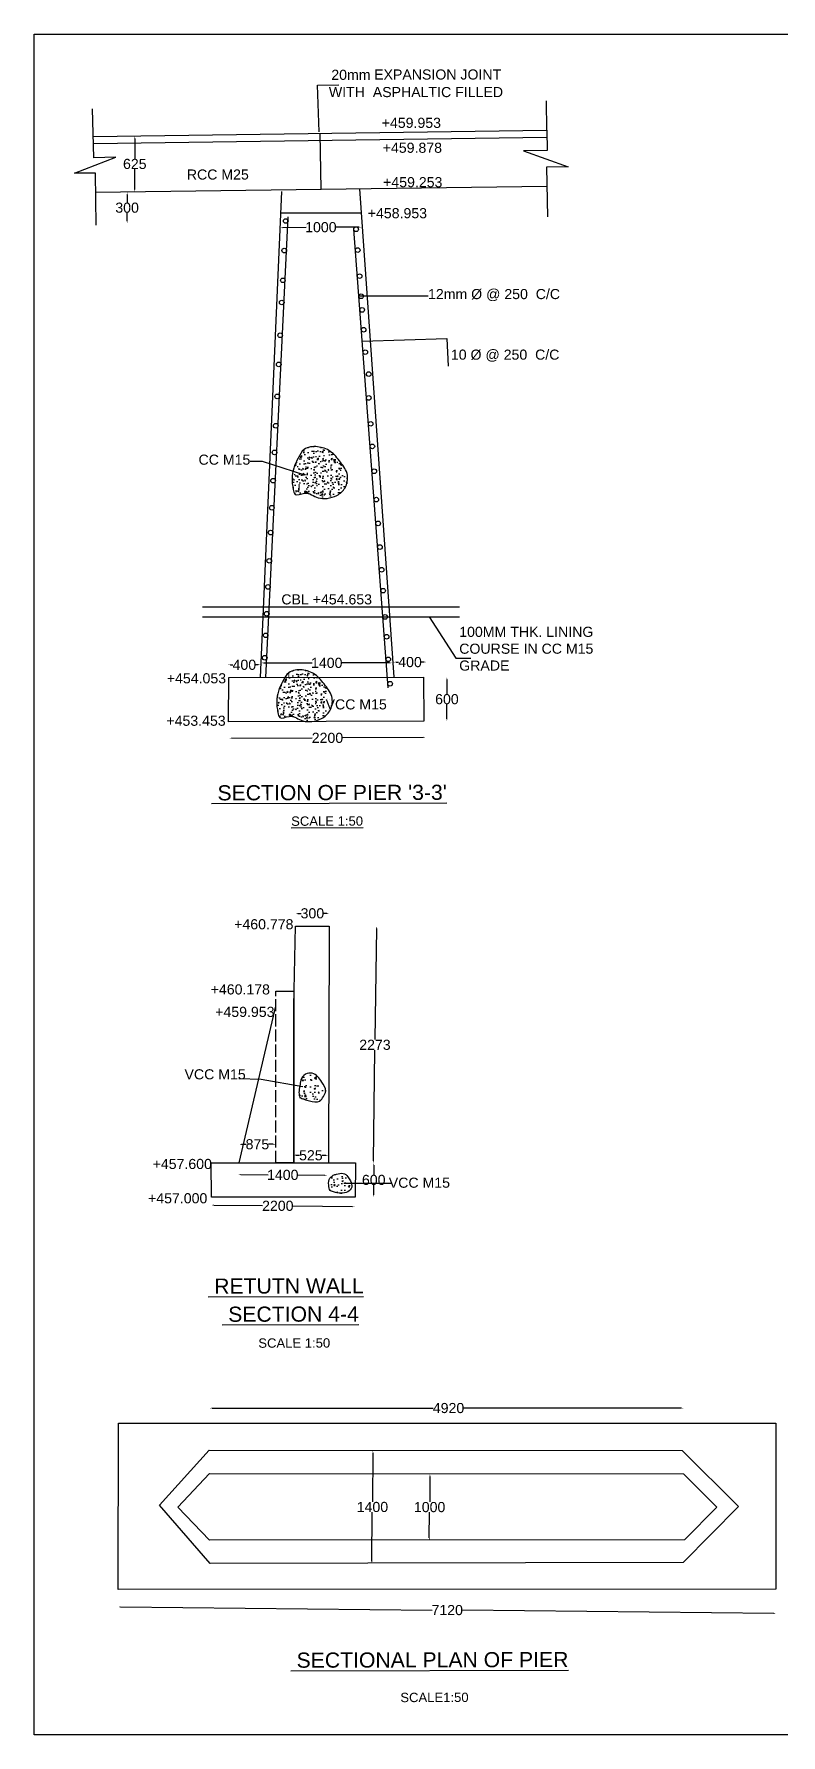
# Model space of a CAD drawing. Header units: inches. Extents: x 297824 to 324792, y -174349 to -157519.
# Drawn here: x 297824 to 305214, y -174349 to -157519 of the extents above; entities that cross this region are included whole.
import ezdxf

# ---------------------------------------------------------------- set-up
doc = ezdxf.new("R2010")
doc.units = ezdxf.units.IN
doc.header["$MEASUREMENT"] = 0
doc.linetypes.add('ACAD_ISO02W100', pattern=[15, 12, -3])
doc.layers.add('DRAWING', color=7, linetype='Continuous')
doc.layers.add('TEXT', color=7, linetype='Continuous')
doc.styles.get("Standard").update_dxf_attribs({"font": 'arial.ttf'})
doc.dimstyles.new('ST100', dxfattribs={"dimtxt": 100, "dimasz": 25, "dimexe": 0, "dimexo": 300, "dimgap": 0.09, "dimtad": 0, "dimtih": 1, "dimtoh": 1, "dimdec": 0, "dimzin": 0, "dimdsep": 46, "dimtxsty": 'Standard', "dimcen": 0, "dimse1": 1, "dimse2": 1, "dimadec": 0, "dimazin": 0, "dimtfac": 1, "dimtdec": 0, "dimtofl": 0, "dimtmove": 0, "dimatfit": 3, "dimfxl": 2000, "dimtolj": 1, "dimtzin": 0, "dimarcsym": 0})
pattern_1 = [(49.271313, (-1737151.7, 940378.86), (144.752693, -14.5214405), [15.154089, -166.694982]), (354.271313, (-1737151.7, 940378.86), (-26.100191, 152.328076), [12.123271, -133.355986]), (99.722713, (-1737139.64, 940377.65), (118.652608, 137.806542), [12.878994, -141.668936]), (45.455513, (-1737151.19, 940419.26), (215.198116, -36.183605), [22.731134, -250.042474]), (95.906913, (-1737133.26, 940416.25), (191.340705, 194.407242), [19.318491, -212.50337]), (350.455513, (-1737151.2, 940419.26), (191.340553, 194.407391), [18.184907, -200.03398]), (20.271313, (-1737131.11, 940408.9), (119.563424, -82.878236), [15.154089, -166.694982]), (325.271313, (-1737131.11, 940408.9), (51.022375, 145.882761), [12.123271, -133.355986]), (70.722713, (-1737121.15, 940402), (170.585847, 63.004391), [12.878994, -141.668936]), (36.771313, (-1737151.703, 940378.857), (3.3121783, 67.2260229), [0, -131.7395498, 0, -135.3765312, 0, -133.8611223]), (6.771313, (-1737151.7, 940378.86), (54.1635946, 79.0102272), [0, -77.1848282, 0, -128.708732, 0, -51.0187674]), (326.771313, (-1737196.76, 940379.43), (107.794557, -5.9286862), [0, -50.513631, 0, -157.602529, 0, -209.1264325]), (316.771313, (-1737216.96, 940379.69), (118.08311, 18.72644), [0, -65.6677204, 0, -104.6642435, 0, -148.5100753])]

# ---------------------------------------------------------------- blocks, each defined once
blk = doc.blocks.new('*D19')
at = {"layer": 'Defpoints', "color": 0, "ltscale": 0.4, "transparency": 16777216}
for p in [(299756, -164501), (301698, -164481), (301698, -164507)]:
    blk.add_point(p, dxfattribs=at)
at = {"layer": 'DRAWING', "color": 0, "lineweight": -2, "ltscale": 0.4, "transparency": 16777216}
for p, q in [((299781, -164486), (300577, -164484)), ((301673, -164481), (300877, -164483))]:
    blk.add_line(p, q, dxfattribs=at)
at = {"layer": 'DRAWING', "color": 0, "ltscale": 0.4, "transparency": 16777216}
for points in [[(299781, -164482), (299781, -164490), (299756, -164486)], [(301673, -164477), (301673, -164485), (301698, -164481)]]:
    blk.add_solid(points, dxfattribs=at)
at = {"layer": 'DRAWING', "color": 0, "ltscale": 0.4, "transparency": 16777216, "insert": (300727, -164484), "char_height": 100, "attachment_point": 5}
blk.add_mtext('\\A1;2200', dxfattribs=at)
blk = doc.blocks.new('*D20')
at = {"layer": 'Defpoints', "color": 0, "ltscale": 0.4, "transparency": 16777216}
for p in [(299742, -163769), (300067, -163760), (300067, -163768)]:
    blk.add_point(p, dxfattribs=at)
at = {"layer": 'DRAWING', "color": 0, "lineweight": -2, "ltscale": 0.4, "transparency": 16777216}
for p, q in [((299767, -163761), (299792, -163761)), ((300042, -163760), (300017, -163760))]:
    blk.add_line(p, q, dxfattribs=at)
at = {"layer": 'DRAWING', "color": 0, "ltscale": 0.4, "transparency": 16777216}
for points in [[(299767, -163757), (299767, -163765), (299742, -163761)], [(300042, -163756), (300042, -163764), (300067, -163760)]]:
    blk.add_solid(points, dxfattribs=at)
at = {"layer": 'DRAWING', "color": 0, "ltscale": 0.4, "transparency": 16777216, "insert": (299905, -163761), "char_height": 100, "attachment_point": 5}
blk.add_mtext('\\A1;400', dxfattribs=at)
blk = doc.blocks.new('*D21')
at = {"layer": 'Defpoints', "color": 0, "ltscale": 0.4, "transparency": 16777216}
for p in [(301381, -163742), (301706, -163733), (301706, -163741)]:
    blk.add_point(p, dxfattribs=at)
at = {"layer": 'DRAWING', "color": 0, "lineweight": -2, "ltscale": 0.4, "transparency": 16777216}
for p, q in [((301406, -163734), (301431, -163734)), ((301681, -163733), (301656, -163733))]:
    blk.add_line(p, q, dxfattribs=at)
at = {"layer": 'DRAWING', "color": 0, "ltscale": 0.4, "transparency": 16777216}
for points in [[(301406, -163730), (301406, -163738), (301381, -163734)], [(301681, -163729), (301681, -163738), (301706, -163733)]]:
    blk.add_solid(points, dxfattribs=at)
at = {"layer": 'DRAWING', "color": 0, "ltscale": 0.4, "transparency": 16777216, "insert": (301544, -163734), "char_height": 100, "attachment_point": 5}
blk.add_mtext('\\A1;400', dxfattribs=at)
blk = doc.blocks.new('*D22')
at = {"layer": 'Defpoints', "color": 0, "ltscale": 0.4, "transparency": 16777216}
for p in [(300260, -159425), (301064, -159423), (301064, -159430)]:
    blk.add_point(p, dxfattribs=at)
at = {"layer": 'DRAWING', "color": 0, "lineweight": -2, "ltscale": 0.4, "transparency": 16777216}
for p, q in [((300285, -159432), (300517, -159431)), ((301039, -159430), (300806, -159431))]:
    blk.add_line(p, q, dxfattribs=at)
at = {"layer": 'DRAWING', "color": 0, "ltscale": 0.4, "transparency": 16777216}
for points in [[(300285, -159428), (300285, -159436), (300260, -159432)], [(301039, -159426), (301039, -159434), (301064, -159430)]]:
    blk.add_solid(points, dxfattribs=at)
at = {"layer": 'DRAWING', "color": 0, "ltscale": 0.4, "transparency": 16777216, "insert": (300662, -159431), "char_height": 100, "attachment_point": 5}
blk.add_mtext('\\A1;1000', dxfattribs=at)
blk = doc.blocks.new('*D37')
at = {"layer": 'Defpoints', "color": 0, "ltscale": 0.4, "transparency": 16777216}
for p in [(301679, -163881), (301909, -163881), (301680, -164320)]:
    blk.add_point(p, dxfattribs=at)
at = {"layer": 'DRAWING', "color": 0, "lineweight": -2, "ltscale": 0.4, "transparency": 16777216}
for p, q in [((301909, -163906), (301909, -164049)), ((301909, -164295), (301909, -164152))]:
    blk.add_line(p, q, dxfattribs=at)
at = {"layer": 'DRAWING', "color": 0, "ltscale": 0.4, "transparency": 16777216}
for points in [[(301905, -163906), (301913, -163906), (301909, -163881)], [(301905, -164295), (301913, -164295), (301909, -164320)]]:
    blk.add_solid(points, dxfattribs=at)
at = {"layer": 'DRAWING', "color": 0, "ltscale": 0.4, "transparency": 16777216, "insert": (301909, -164101), "char_height": 100, "attachment_point": 5}
blk.add_mtext('\\A1;600', dxfattribs=at)
blk = doc.blocks.new('*D38')
at = {"layer": 'Defpoints', "color": 0, "ltscale": 0.4, "transparency": 16777216}
for p in [(300073, -163625), (301367, -163631), (301367, -163742)]:
    blk.add_point(p, dxfattribs=at)
at = {"layer": 'DRAWING', "color": 0, "lineweight": -2, "ltscale": 0.4, "transparency": 16777216}
for p, q in [((300098, -163742), (300576, -163742)), ((301342, -163742), (300865, -163742))]:
    blk.add_line(p, q, dxfattribs=at)
at = {"layer": 'DRAWING', "color": 0, "ltscale": 0.4, "transparency": 16777216}
for points in [[(300098, -163738), (300098, -163746), (300073, -163742)], [(301342, -163738), (301342, -163746), (301367, -163742)]]:
    blk.add_solid(points, dxfattribs=at)
at = {"layer": 'DRAWING', "color": 0, "ltscale": 0.4, "transparency": 16777216, "insert": (300720, -163742), "char_height": 100, "attachment_point": 5}
blk.add_mtext('\\A1;1400', dxfattribs=at)
blk = doc.blocks.new('*D39')
at = {"layer": 'Defpoints', "color": 0, "ltscale": 0.4, "transparency": 16777216}
for p in [(298766, -159084), (298745, -159392), (298753, -159392)]:
    blk.add_point(p, dxfattribs=at)
at = {"layer": 'DRAWING', "color": 0, "lineweight": -2, "ltscale": 0.4, "transparency": 16777216}
for p, q in [((298745, -159109), (298745, -159187)), ((298745, -159367), (298745, -159289))]:
    blk.add_line(p, q, dxfattribs=at)
at = {"layer": 'DRAWING', "color": 0, "ltscale": 0.4, "transparency": 16777216}
for points in [[(298741, -159109), (298750, -159109), (298745, -159084)], [(298741, -159367), (298750, -159367), (298745, -159392)]]:
    blk.add_solid(points, dxfattribs=at)
at = {"layer": 'DRAWING', "color": 0, "ltscale": 0.4, "transparency": 16777216, "insert": (298745, -159238), "char_height": 100, "attachment_point": 5}
blk.add_mtext('\\A1;300', dxfattribs=at)
blk = doc.blocks.new('*D40')
at = {"layer": 'Defpoints', "color": 0, "ltscale": 0.4, "transparency": 16777216}
for p in [(298735, -158528), (298821, -158528), (298742, -159083)]:
    blk.add_point(p, dxfattribs=at)
at = {"layer": 'DRAWING', "color": 0, "lineweight": -2, "ltscale": 0.4, "transparency": 16777216}
for p, q in [((298821, -158553), (298821, -158754)), ((298821, -159058), (298821, -158857))]:
    blk.add_line(p, q, dxfattribs=at)
at = {"layer": 'DRAWING', "color": 0, "ltscale": 0.4, "transparency": 16777216}
for points in [[(298817, -158553), (298825, -158553), (298821, -158528)], [(298817, -159058), (298825, -159058), (298821, -159083)]]:
    blk.add_solid(points, dxfattribs=at)
at = {"layer": 'DRAWING', "color": 0, "ltscale": 0.4, "transparency": 16777216, "insert": (298821, -158805), "char_height": 100, "attachment_point": 5}
blk.add_mtext('\\A1;625', dxfattribs=at)
blk = doc.blocks.new('*D72')
at = {"layer": 'Defpoints', "color": 0, "ltscale": 0.4, "transparency": 16777216}
for p in [(301177, -171535), (301258, -171536), (301242, -172654)]:
    blk.add_point(p, dxfattribs=at)
at = {"layer": 'DRAWING', "color": 0, "lineweight": -2, "ltscale": 0.4, "transparency": 16777216}
for p, q in [((301177, -171560), (301172, -172043)), ((301166, -172628), (301171, -172146))]:
    blk.add_line(p, q, dxfattribs=at)
at = {"layer": 'DRAWING', "color": 0, "ltscale": 0.4, "transparency": 16777216}
for points in [[(301173, -171560), (301181, -171560), (301177, -171535)], [(301162, -172628), (301171, -172629), (301166, -172653)]]:
    blk.add_solid(points, dxfattribs=at)
at = {"layer": 'DRAWING', "color": 0, "ltscale": 0.4, "transparency": 16777216, "insert": (301172, -172094), "char_height": 100, "attachment_point": 5}
blk.add_mtext('\\A1;1400', dxfattribs=at)
blk = doc.blocks.new('*D73')
at = {"layer": 'Defpoints', "color": 0, "ltscale": 0.4, "transparency": 16777216}
for p in [(301724, -171767), (301741, -171767), (301729, -172422)]:
    blk.add_point(p, dxfattribs=at)
at = {"layer": 'DRAWING', "color": 0, "lineweight": -2, "ltscale": 0.4, "transparency": 16777216}
for p, q in [((301741, -171792), (301739, -172044)), ((301735, -172398), (301738, -172146))]:
    blk.add_line(p, q, dxfattribs=at)
at = {"layer": 'DRAWING', "color": 0, "ltscale": 0.4, "transparency": 16777216}
for points in [[(301737, -171792), (301745, -171792), (301741, -171767)], [(301731, -172398), (301739, -172398), (301735, -172423)]]:
    blk.add_solid(points, dxfattribs=at)
at = {"layer": 'DRAWING', "color": 0, "ltscale": 0.4, "transparency": 16777216, "insert": (301738, -172095), "char_height": 100, "attachment_point": 5}
blk.add_mtext('\\A1;1000', dxfattribs=at)
blk = doc.blocks.new('*D75')
at = {"layer": 'Defpoints', "color": 0, "ltscale": 0.4, "transparency": 16777216}
for p in [(298656, -173098), (305168, -173146), (305169, -173097)]:
    blk.add_point(p, dxfattribs=at)
at = {"layer": 'DRAWING', "color": 0, "lineweight": -2, "ltscale": 0.4, "transparency": 16777216}
for p, q in [((298681, -173083), (301763, -173113)), ((305143, -173146), (302061, -173116))]:
    blk.add_line(p, q, dxfattribs=at)
at = {"layer": 'DRAWING', "color": 0, "ltscale": 0.4, "transparency": 16777216}
for points in [[(298681, -173079), (298681, -173087), (298656, -173083)], [(305143, -173142), (305143, -173150), (305168, -173146)]]:
    blk.add_solid(points, dxfattribs=at)
at = {"layer": 'DRAWING', "color": 0, "ltscale": 0.4, "transparency": 16777216, "insert": (301912, -173114), "char_height": 100, "attachment_point": 5}
blk.add_mtext('\\A1;7120', dxfattribs=at)
blk = doc.blocks.new('*D76')
at = {"layer": 'Defpoints', "color": 0, "ltscale": 0.4, "transparency": 16777216}
for p in [(304251, -171115), (299561, -171762), (304251, -171767)]:
    blk.add_point(p, dxfattribs=at)
at = {"layer": 'DRAWING', "color": 0, "lineweight": -2, "ltscale": 0.4, "transparency": 16777216}
for p, q in [((299586, -171115), (301774, -171115)), ((304226, -171115), (302077, -171115))]:
    blk.add_line(p, q, dxfattribs=at)
at = {"layer": 'DRAWING', "color": 0, "ltscale": 0.4, "transparency": 16777216}
for points in [[(299586, -171111), (299586, -171119), (299561, -171115)], [(304226, -171111), (304226, -171119), (304251, -171115)]]:
    blk.add_solid(points, dxfattribs=at)
at = {"layer": 'DRAWING', "color": 0, "ltscale": 0.4, "transparency": 16777216, "insert": (301925, -171115), "char_height": 100, "attachment_point": 5}
blk.add_mtext('\\A1;4920', dxfattribs=at)
blk = doc.blocks.new('*D77')
at = {"layer": 'Defpoints', "color": 0, "ltscale": 0.4, "transparency": 16777216}
for p in [(299577, -169108), (300998, -169124), (300998, -169124)]:
    blk.add_point(p, dxfattribs=at)
at = {"layer": 'DRAWING', "color": 0, "lineweight": -2, "ltscale": 0.4, "transparency": 16777216}
for p, q in [((299602, -169106), (300086, -169112)), ((300973, -169123), (300386, -169116))]:
    blk.add_line(p, q, dxfattribs=at)
at = {"layer": 'DRAWING', "color": 0, "ltscale": 0.4, "transparency": 16777216}
for points in [[(299602, -169102), (299602, -169110), (299577, -169106)], [(300973, -169119), (300973, -169127), (300998, -169124)]]:
    blk.add_solid(points, dxfattribs=at)
at = {"layer": 'DRAWING', "color": 0, "ltscale": 0.4, "transparency": 16777216, "insert": (300236, -169114), "char_height": 100, "attachment_point": 5}
blk.add_mtext('\\A1;2200', dxfattribs=at)
blk = doc.blocks.new('*D78')
at = {"layer": 'Defpoints', "color": 0, "ltscale": 0.4, "transparency": 16777216}
for p in [(301158, -166345), (301121, -168694), (301182, -168695)]:
    blk.add_point(p, dxfattribs=at)
at = {"layer": 'DRAWING', "color": 0, "lineweight": -2, "ltscale": 0.4, "transparency": 16777216}
for p, q in [((301211, -166371), (301197, -167469)), ((301182, -168670), (301196, -167572))]:
    blk.add_line(p, q, dxfattribs=at)
at = {"layer": 'DRAWING', "color": 0, "ltscale": 0.4, "transparency": 16777216}
for points in [[(301207, -166371), (301215, -166371), (301211, -166346)], [(301178, -168670), (301186, -168670), (301182, -168695)]]:
    blk.add_solid(points, dxfattribs=at)
at = {"layer": 'DRAWING', "color": 0, "ltscale": 0.4, "transparency": 16777216, "insert": (301197, -167521), "char_height": 100, "attachment_point": 5}
blk.add_mtext('\\A1;2273', dxfattribs=at)
blk = doc.blocks.new('*D79')
at = {"layer": 'Defpoints', "color": 0, "ltscale": 0.4, "transparency": 16777216}
for p in [(299844, -168803), (300725, -168806), (300725, -168814)]:
    blk.add_point(p, dxfattribs=at)
at = {"layer": 'DRAWING', "color": 0, "lineweight": -2, "ltscale": 0.4, "transparency": 16777216}
for p, q in [((299869, -168803), (300140, -168807)), ((300700, -168814), (300429, -168810))]:
    blk.add_line(p, q, dxfattribs=at)
at = {"layer": 'DRAWING', "color": 0, "ltscale": 0.4, "transparency": 16777216}
for points in [[(299869, -168799), (299869, -168807), (299844, -168803)], [(300700, -168809), (300700, -168818), (300725, -168814)]]:
    blk.add_solid(points, dxfattribs=at)
at = {"layer": 'DRAWING', "color": 0, "ltscale": 0.4, "transparency": 16777216, "insert": (300285, -168808), "char_height": 100, "attachment_point": 5}
blk.add_mtext('\\A1;1400', dxfattribs=at)
blk = doc.blocks.new('*D80')
at = {"layer": 'Defpoints', "color": 0, "ltscale": 0.4, "transparency": 16777216}
for p in [(300389, -168607), (300737, -168615), (300737, -168616)]:
    blk.add_point(p, dxfattribs=at)
at = {"layer": 'DRAWING', "color": 0, "lineweight": -2, "ltscale": 0.4, "transparency": 16777216}
for p, q in [((300414, -168612), (300452, -168613)), ((300712, -168616), (300674, -168615))]:
    blk.add_line(p, q, dxfattribs=at)
at = {"layer": 'DRAWING', "color": 0, "ltscale": 0.4, "transparency": 16777216}
for points in [[(300414, -168608), (300414, -168616), (300389, -168612)], [(300712, -168612), (300712, -168620), (300737, -168616)]]:
    blk.add_solid(points, dxfattribs=at)
at = {"layer": 'DRAWING', "color": 0, "ltscale": 0.4, "transparency": 16777216, "insert": (300563, -168614), "char_height": 100, "attachment_point": 5}
blk.add_mtext('\\A1;525', dxfattribs=at)
blk = doc.blocks.new('*D81')
at = {"layer": 'Defpoints', "color": 0, "ltscale": 0.4, "transparency": 16777216}
for p in [(300746, -166220), (300410, -166346), (300746, -166348)]:
    blk.add_point(p, dxfattribs=at)
at = {"layer": 'DRAWING', "color": 0, "lineweight": -2, "ltscale": 0.4, "transparency": 16777216}
for p, q in [((300435, -166220), (300467, -166220)), ((300721, -166220), (300688, -166220))]:
    blk.add_line(p, q, dxfattribs=at)
at = {"layer": 'DRAWING', "color": 0, "ltscale": 0.4, "transparency": 16777216}
for points in [[(300435, -166216), (300435, -166224), (300410, -166220)], [(300721, -166216), (300721, -166224), (300746, -166220)]]:
    blk.add_solid(points, dxfattribs=at)
at = {"layer": 'DRAWING', "color": 0, "ltscale": 0.4, "transparency": 16777216, "insert": (300578, -166220), "char_height": 100, "attachment_point": 5}
blk.add_mtext('\\A1;300', dxfattribs=at)
blk = doc.blocks.new('*D82')
at = {"layer": 'Defpoints', "color": 0, "ltscale": 0.4, "transparency": 16777216}
for p in [(301004, -168687), (301003, -169029), (301185, -169029)]:
    blk.add_point(p, dxfattribs=at)
at = {"layer": 'DRAWING', "color": 0, "lineweight": -2, "ltscale": 0.4, "transparency": 16777216}
for p, q in [((301185, -168712), (301185, -168806)), ((301185, -169004), (301185, -168909))]:
    blk.add_line(p, q, dxfattribs=at)
at = {"layer": 'DRAWING', "color": 0, "ltscale": 0.4, "transparency": 16777216}
for points in [[(301181, -168712), (301189, -168712), (301185, -168687)], [(301181, -169004), (301189, -169004), (301185, -169029)]]:
    blk.add_solid(points, dxfattribs=at)
at = {"layer": 'DRAWING', "color": 0, "ltscale": 0.4, "transparency": 16777216, "insert": (301185, -168858), "char_height": 100, "attachment_point": 5}
blk.add_mtext('\\A1;600', dxfattribs=at)
blk = doc.blocks.new('*D83')
at = {"layer": 'Defpoints', "color": 0, "ltscale": 0.4, "transparency": 16777216}
for p in [(300216, -168505), (299853, -168689), (300216, -168688)]:
    blk.add_point(p, dxfattribs=at)
at = {"layer": 'DRAWING', "color": 0, "lineweight": -2, "ltscale": 0.4, "transparency": 16777216}
for p, q in [((299878, -168505), (299923, -168505)), ((300191, -168505), (300145, -168505))]:
    blk.add_line(p, q, dxfattribs=at)
at = {"layer": 'DRAWING', "color": 0, "ltscale": 0.4, "transparency": 16777216}
for points in [[(299878, -168501), (299878, -168509), (299853, -168505)], [(300191, -168501), (300191, -168509), (300216, -168505)]]:
    blk.add_solid(points, dxfattribs=at)
at = {"layer": 'DRAWING', "color": 0, "ltscale": 0.4, "transparency": 16777216, "insert": (300034, -168505), "char_height": 100, "attachment_point": 5}
blk.add_mtext('\\A1;875', dxfattribs=at)

msp = doc.modelspace()

# ---------------------------------------------------------------- hatches: boundary and pattern name
at = {"layer": 'DRAWING', "ltscale": 0.4}
h = msp.add_hatch(dxfattribs=at)
h.set_pattern_fill('AR-CONC', color=256, scale=15.420849, angle=0.1412, style=0)
h.set_pattern_definition([(50.141203, (-2041142.52, 1060118.98), (110.631124, -9.404295), [11.565637, -127.2220063]), (355.141203, (-2041142.52, 1060118.98), (-21.682432, 115.9413316), [9.2525095, -101.777605]), (100.592603, (-2041133.3, 1060118.2), (88.948774, 106.5369663), [9.8292786, -108.122068]), (46.325403, (-2041142.6, 1060149.82), (164.640037, -25.118766), [17.348455, -190.833009]), (96.776803, (-2041128.87, 1060147.73), (143.762285, 150.572001), [14.743918, -162.183076]), (351.325403, (-2041142.6, 1060149.82), (143.762168, 150.572114), [13.878764, -152.666408]), (21.141203, (-2041127.155, 1060142.15), (92.2008684, -61.860215), [11.565637, -127.2220063]), (326.141203, (-2041127.16, 1060142.15), (37.2455905, 111.916425), [9.2525095, -101.777605]), (71.592603, (-2041119.47, 1060136.99), (129.446497, 50.056109), [9.8292786, -108.122068]), (37.641203, (-2041142.52, 1060118.98), (1.74863426, 51.3395247), [0, -100.543937, 0, -103.31969, 0, -102.1631262]), (7.641203, (-2041142.52, 1060118.98), (40.4175413, 60.9214278), [0, -58.9076441, 0, -98.2308097, 0, -38.9376443]), (327.641203, (-2041176.907, 1060118.895), (82.3282749, -3.2752683), [0, -38.5521231, 0, -120.2826241, 0, -159.6057897]), (317.641203, (-2041192.33, 1060118.86), (89.893943, 15.6586256), [0, -50.11776, 0, -79.879999, 0, -113.343242])])
edge = h.paths.add_edge_path()
edge.add_spline(control_points=[(300723.4, -162114.5), (300693.5, -162115.1), (300614.8, -162117), (300526.7, -162031.5), (300403.3, -162103), (300382.9, -162000.1), (300371.2, -161919.8), (300388.5, -161809.4), (300435.8, -161718.1), (300491.7, -161607.9), (300631.8, -161592.8), (300766.2, -161640.8), (300855.7, -161753.7), (300942.6, -161872.4), (300914.5, -162010.4), (300826.8, -162092.2), (300756.4, -162107.3), (300722.6, -162114.5)], knot_values=[0, 0, 0, 0, 11.346759, 29.9353967, 42.1491997, 49.0017162, 63.2652715, 76.6606591, 90.5446923, 103.9898044, 121.6075457, 138.8080048, 158.082761, 176.8054394, 193.253562, 207.6708332, 220.9200686, 220.9200686, 220.9200686, 220.9200686], degree=3, periodic=0)
h = msp.add_hatch(dxfattribs=at)
h.set_pattern_fill('AR-CONC', color=256, scale=15.420849, angle=0.1412, style=0)
h.set_pattern_definition([(50.141203, (-2041293.9, 1057910.92), (110.631124, -9.404295), [11.565637, -127.2220063]), (355.141203, (-2041293.9, 1057910.92), (-21.682432, 115.9413316), [9.2525095, -101.777605]), (100.592603, (-2041284.68, 1057910.13), (88.948774, 106.5369663), [9.8292786, -108.122068]), (46.325403, (-2041293.98, 1057941.76), (164.640037, -25.118766), [17.348455, -190.833009]), (96.776803, (-2041280.26, 1057939.67), (143.762285, 150.572001), [14.743918, -162.183076]), (351.325403, (-2041293.98, 1057941.76), (143.762168, 150.572114), [13.878764, -152.666408]), (21.141203, (-2041278.54, 1057934.09), (92.2008684, -61.860215), [11.565637, -127.2220063]), (326.141203, (-2041278.54, 1057934.09), (37.2455905, 111.916425), [9.2525095, -101.777605]), (71.592603, (-2041270.85, 1057928.93), (129.446497, 50.056109), [9.8292786, -108.122068]), (37.641203, (-2041293.9, 1057910.917), (1.74863426, 51.3395247), [0, -100.543937, 0, -103.31969, 0, -102.1631262]), (7.641203, (-2041293.9, 1057910.92), (40.4175413, 60.9214278), [0, -58.9076441, 0, -98.2308097, 0, -38.9376443]), (327.641203, (-2041328.29, 1057910.833), (82.3282749, -3.2752683), [0, -38.5521231, 0, -120.2826241, 0, -159.6057897]), (317.641203, (-2041343.71, 1057910.795), (89.893943, 15.6586256), [0, -50.11776, 0, -79.879999, 0, -113.343242])])
edge = h.paths.add_edge_path()
edge.add_spline(control_points=[(300572, -164322.5), (300542.2, -164323.2), (300463.4, -164325), (300375.3, -164239.5), (300251.9, -164311), (300231.6, -164208.2), (300219.8, -164127.8), (300237.1, -164017.4), (300284.4, -163926.2), (300340.3, -163816), (300480.4, -163800.9), (300614.8, -163848.9), (300704.3, -163961.8), (300791.2, -164080.4), (300763.1, -164218.5), (300675.5, -164300.3), (300605, -164315.3), (300571.3, -164322.5)], knot_values=[0, 0, 0, 0, 11.346759, 29.9353967, 42.1491997, 49.0017162, 63.2652715, 76.6606591, 90.5446923, 103.9898044, 121.6075457, 138.8080048, 158.082761, 176.8054394, 193.253562, 207.6708332, 220.9200686, 220.9200686, 220.9200686, 220.9200686], degree=3, periodic=0)
h = msp.add_hatch(dxfattribs=at)
h.set_pattern_fill('AR-CONC', color=256, scale=20.205452, angle=-0.72869, style=0)
h.set_pattern_definition(pattern_1)
edge = h.paths.add_edge_path()
edge.add_spline(control_points=[(300453.7, -168043), (300449.6, -168025.9), (300440.2, -167987.3), (300455.2, -167929.7), (300459.2, -167864.1), (300502, -167805.2), (300577.1, -167794.1), (300636.3, -167833.2), (300675.5, -167896.1), (300725, -167966.5), (300687.5, -168031.8), (300646.7, -168098.4), (300561.5, -168080.2), (300498.8, -168060.5), (300467.2, -168047.6), (300452.2, -168041.5)], knot_values=[0, 0, 0, 0, 7.7313437, 17.4806898, 25.8932541, 36.9158962, 46.7409755, 56.5555233, 66.4252733, 80.7742798, 89.4644352, 97.9996004, 113.2293694, 121.1854654, 128.3415785, 128.3415785, 128.3415785, 128.3415785], degree=3, periodic=0)
h = msp.add_hatch(dxfattribs=at)
h.set_pattern_fill('AR-CONC', color=256, scale=20.205452, angle=-0.72869, style=0)
h.set_pattern_definition(pattern_1)
edge = h.paths.add_edge_path()
edge.add_spline(control_points=[(300741.6, -168928), (300738.8, -168902.2), (300733.6, -168856.5), (300776.3, -168810.1), (300827.5, -168798.8), (300881.9, -168782.1), (300931.5, -168821.8), (300956.5, -168870.3), (300979.6, -168930.2), (300928.1, -168984.2), (300857.6, -168993), (300799.1, -168979.4), (300742.9, -168962), (300742, -168934.5), (300741.7, -168923.9)], knot_values=[0, 0, 0, 0, 11.0785091, 19.6470182, 24.8388198, 34.5635172, 42.9856664, 50.1604562, 59.6117487, 68.3571864, 78.8643714, 89.6955179, 96.6721812, 101.0551126, 101.0551126, 101.0551126, 101.0551126], degree=3, periodic=0)

# ---------------------------------------------------------------- linework, layer by layer
at = {"layer": 'DRAWING'}
for p, q in [((300395.5, -167136.9), (300409.8, -166345.9)), ((300409.8, -166345.9), (300745.5, -166347.8)), ((300745.5, -166347.8), (300738.5, -168687.2)), ((300745.5, -166347.8), (300745.5, -166347.8)), ((299852.6, -168689), (300215.8, -167136.9))]:
    msp.add_line(p, q, dxfattribs=at)
at = {"layer": 'DRAWING', "linetype": 'ACAD_ISO02W100', "ltscale": 10}
msp.add_line((300215.8, -168687.9), (300215.8, -166990.1), dxfattribs=at)
at = {"layer": 'DRAWING', "ltscale": 0.4}
for p, q in [((300215.8, -166990.1), (300394.1, -166990.1)), ((300394.1, -166990.1), (300394.1, -168687.9)), ((300394.1, -168687.9), (300215.8, -168687.9))]:
    msp.add_line(p, q, dxfattribs=at)
msp.add_lwpolyline([(297824.2, -157519.2), (324223.9, -157519.2), (324223.9, -174349.4), (297824.2, -174349.4)], close=True, dxfattribs=at)
at = {"layer": 'DRAWING', "color": 7}
for points in [[(298410.3, -158532.6), (302897.6, -158469.5), (302893.6, -158180.5)], [(298412.2, -158602.3), (302898.6, -158539.3)], [(302897.3, -159028.4), (298433.7, -159087)]]:
    msp.add_lwpolyline(points, dxfattribs=at)
at = {"layer": 'DRAWING'}
for points in [[(298437.9, -159410.9), (298431.1, -158894.8), (298223.7, -158897.5), (298632.5, -158738.2), (298416.1, -158744), (298402.9, -158260.5)], [(300665.5, -159057.7), (300654, -158501)], [(302897.6, -158469.5), (302900.5, -158670.2), (302666.5, -158673.5), (303109, -158831.8), (302894, -158835.6), (302902.6, -159329.7)], [(300272.2, -159076.5), (300062.1, -163885.4)], [(301045.2, -159052.5), (301385, -163882.2)], [(300118.5, -163885.3), (300338.8, -159328.6)], [(300263, -159287), (301061.7, -159287.3)], [(301327, -163987), (300987.9, -159450.5)], [(299752.6, -163886.2), (301678.9, -163881.5), (301680, -164319.8), (299748.1, -164324.6), (299752.6, -163886.2)], [(299578, -168689.5), (301004, -168686.7), (301002.6, -169028.6), (299578.9, -169026.4), (299578, -168689.5)], [(298660.8, -171264.7), (305163.2, -171265.6), (305164.6, -172907.3), (298655.7, -172910.5), (298660.8, -171264.7)], [(299064.2, -172074.9), (299556.5, -171530.3), (304237.8, -171535.1), (304792.3, -172090.2), (304246.4, -172643.9), (299566.1, -172652.2), (299064.2, -172074.9)], [(299245.7, -172094.2), (299560.8, -171762), (304250.6, -171766.5), (304578, -172094.3), (304258.8, -172417.3), (299558.6, -172422.4), (299245.7, -172094.2)]]:
    msp.add_lwpolyline(points, dxfattribs=at)
at = {"layer": 'DRAWING', "ltscale": 0.4}
for points in [[(299492.4, -163186.2), (302033.7, -163186.2)], [(299492.4, -163286), (302033.7, -163286)], [(300394.1, -168687.9), (300395.5, -167136.9)]]:
    msp.add_lwpolyline(points, dxfattribs=at)
for centre in [(300314, -159369.1), (301010.8, -159451.3), (300299.8, -159661.7), (301026.2, -159657.3), (300285.6, -159956.2), (301045.5, -159915.2), (300275, -160176), (301060.4, -160114.2), (301070.4, -160248.6), (300259.3, -160499.7), (301085.1, -160445.1), (301101.7, -160667.1), (300245.3, -160788.7), (301135.3, -160883.9), (300230, -161105.2), (301135.5, -161120.2), (300216, -161395.3), (301154.7, -161376.4), (300203.2, -161659.4), (301171.3, -161599.1), (301189.7, -161845.3), (300189.7, -161938.6), (300176.8, -162206.9), (301210.7, -162126.3), (301228.3, -162361.5), (300164.9, -162452.7), (301245.8, -162595.6), (300151.4, -162731.5), (301262.6, -162820.4), (300138.9, -162989.5), (301278, -163026.8), (300126, -163255.7), (301297.5, -163286.8), (300115.7, -163468.9), (301312.1, -163482.9), (300106.7, -163690.8), (301328.8, -163706.4), (301346.9, -163947.8)]:
    msp.add_circle(centre, 22.9, dxfattribs=at)
for points in [[(300722.6, -162114.5), (300820.3, -162084.5), (300900.9, -162007.9), (300924.6, -161883.3), (300856.3, -161756.2), (300754, -161648.4), (300629.3, -161603.4), (300496.2, -161630.6), (300436.9, -161715.7), (300393.2, -161813.4), (300376.5, -161915.3), (300388.1, -162024.7), (300406.6, -162074.2), (300500.1, -162062.6), (300636.2, -162107.5), (300723.4, -162114.5)], [(300571.3, -164322.5), (300668.9, -164292.6), (300749.5, -164216), (300773.3, -164091.4), (300704.9, -163964.2), (300602.6, -163856.4), (300477.9, -163811.5), (300344.8, -163838.7), (300285.5, -163923.7), (300241.8, -164021.5), (300225.1, -164123.4), (300236.7, -164232.7), (300255.2, -164282.2), (300348.7, -164270.7), (300484.8, -164315.6), (300572, -164322.5)], [(300452.2, -168041.5), (300497.1, -168059.1), (300548.1, -168075.3), (300650.7, -168076.6), (300687, -168032), (300709.5, -167978), (300671.8, -167889), (300632, -167835.7), (300574.9, -167802.4), (300509.5, -167812.4), (300463.7, -167870.8), (300453.7, -167926.6), (300445.1, -167991.7), (300453.7, -168043)], [(300741.6, -168928), (300745.4, -168853.5), (300784.6, -168811.2), (300817.9, -168800.6), (300883, -168793.1), (300929.6, -168825.5), (300953.9, -168867.2), (300967, -168929.5), (300929.1, -168974.6), (300859.8, -168988.9), (300788, -168975.6), (300746.9, -168952.9), (300741.7, -168923.9)]]:
    msp.add_spline(points, degree=3, dxfattribs=at)

# ---------------------------------------------------------------- texts
at = {"layer": 'DRAWING', "color": 7}
for s, p in [('  20mm  ', (300687.7, -157972.9)), (' EXPANSION JOINT', (301150.2, -157969.9)), ('   WITH  ASPHALTIC FILLED', (300624.8, -158143.8)), (' +459.953', (301225.2, -158448)), (' +459.878', (301235.3, -158694.7)), ('RCC M25', (299336, -158959.5)), (' +459.253', (301239.1, -159035.2)), (' +458.953', (301087.1, -159341.9)), (' CC M15', (299413, -161780.9)), (' +454.053', (299099.1, -163944.2)), ('+453.453', (299133.7, -164364.1)), (' VCC M15', (300670, -164202.2)), (' +460.778', (299765.7, -166377.7)), (' +460.178', (299532.9, -167022.4)), (' +459.953', (299577.8, -167244.6)), (' VCC M15', (299274.4, -167862.5)), (' +457.600', (298958.7, -168749.6)), (' VCC M15', (301295.2, -168934.9)), (' +457.000', (298913.4, -169088.7))]:
    msp.add_text(s, height=100, rotation=0.01749, dxfattribs=at).set_placement(p)
at = {"layer": 'DRAWING', "color": 7, "char_height": 100, "attachment_point": 1, "rotation": 0.01749}
for s, insert, width in [('12mm Ø @ 250  C/C', (301722.1, -160042.5), 1418.862), ('10 Ø @ 250  C/C', (301948.5, -160641.7), 1061.846), ('CBL +454.653', (300270.9, -163063.2), 1061.846), ('100MM THK. LINING COURSE IN CC M15 GRADE', (302030.7, -163384.6), 1820.458)]:
    msp.add_mtext(s, dxfattribs=dict(at, insert=insert, width=width))
at = {"layer": 'TEXT'}
for s, height, p in [("%%U SECTION OF PIER '3-3'", 150, (299581, -165102.4)), ('%%USCALE 1:50', 92.525, (300368, -165353.9)), ('%%U RETUTN WALL', 150, (299548.3, -169983.2)), ('%%U SECTION 4-4', 150, (299686.9, -170261.6)), (' SCALE 1:50', 92.525, (300007.2, -170518.2)), ('%%U SECTIONAL PLAN OF PIER', 150, (300363.5, -173684.3)), (' SCALE1:50', 92.53, (301412.3, -174024.7))]:
    msp.add_text(s, height=height, rotation=0.1412, dxfattribs=at).set_placement(p)

# ---------------------------------------------------------------- dimensions: what is measured, and where the dimension line sits
at = {"layer": 'DRAWING', "ltscale": 0.4}
for base, p1, p2, angle, text, picture, middle in [((298821.3, -158528), (298742.3, -159083), (298734.5, -158528), 90, '625', '*D40', (298821.3, -158805.5)), ((298745.4, -159392.4), (298765.6, -159083.7), (298753, -159392.4), 90, '300', '*D39', (298745.4, -159238)), ((301909.2, -163881.5), (301680, -164319.8), (301678.9, -163881.5), 90, '600', '*D37', (301909.2, -164100.6)), ((301181.6, -168695.2), (301158.2, -166345.2), (301120.9, -168694.4), 89.27131, '2273', '*D78', (301196.5, -167520.5)), ((300737.2, -168616.2), (300389.2, -168607.1), (300737.2, -168614.6), 359.27131, '525', '*D80', (300563.2, -168614)), ((300725.1, -168814), (299844, -168802.8), (300725.2, -168806.1), 359.27131, '1400', '*D79', (300284.5, -168808.4)), ((301185, -169028.6), (301004, -168686.7), (301003.5, -169028.6), 90, '600', '*D82', (301185, -168857.6)), ((301177.1, -171535.4), (301241.8, -172654.2), (301257.5, -171536.2), 89.44194, '1400', '*D72', (301171.6, -172094.5)), ((301741.2, -171767), (301728.6, -172422.5), (301724, -171766.9), 89.44194, '1000', '*D73', (301738, -172094.8)), ((305168.1, -173146.2), (298656.3, -173097.7), (305168.6, -173096.5), 359.44194, '7120', '*D75', (301912.3, -173114.5))]:
    dim = msp.add_linear_dim(base=base, p1=p1, p2=p2, angle=angle, text=text, dimstyle='ST100', dxfattribs=at)
    dim.commit()
    dim.dimension.update_dxf_attribs({"geometry": picture, "text_midpoint": middle})
for base, p1, p2, text, picture, middle in [((301063.7, -159430.1), (300260.2, -159424.9), (301063.7, -159422.9), '1000', '*D22', (300661.9, -159431.1)), ((300067.4, -163760.2), (299742.2, -163768.6), (300067.4, -163767.8), '400', '*D20', (299904.8, -163760.6)), ((301706.5, -163733.3), (301381.2, -163741.6), (301706.5, -163740.8), '400', '*D21', (301543.8, -163733.7)), ((301697.8, -164481.1), (299756.4, -164501.2), (301697.9, -164506.6), '2200', '*D19', (300727.1, -164483.5))]:
    dim = msp.add_linear_dim(base=base, p1=p1, p2=p2, angle=0.1412, text=text, dimstyle='ST100', override={"dimtxt": 100}, dxfattribs=at)
    dim.commit()
    dim.dimension.update_dxf_attribs({"geometry": picture, "text_midpoint": middle})
for base, p1, p2, text, picture, middle in [((301367.3, -163741.7), (300073.4, -163625.4), (301367.3, -163631.2), '1400', '*D38', (300720.4, -163741.7)), ((300745.5, -166219.8), (300409.8, -166345.9), (300745.5, -166347.8), '300', '*D81', (300577.7, -166219.8)), ((300215.8, -168504.9), (299852.6, -168689), (300215.8, -168687.9), '875', '*D83', (300034.2, -168504.9))]:
    dim = msp.add_linear_dim(base=base, p1=p1, p2=p2, text=text, dimstyle='ST100', dxfattribs=at)
    dim.commit()
    dim.dimension.update_dxf_attribs({"geometry": picture, "text_midpoint": middle})
dim = msp.add_linear_dim(base=(300998.4, -169123.6), p1=(299576.7, -169108.1), p2=(300998.4, -169123.8), angle=359.27131, text='2200', dimstyle='ST100', dxfattribs=at)
dim.commit()
dim.dimension.update_dxf_attribs({"geometry": '*D77', "text_midpoint": (300235.7, -169113.9), "dimtype": 160})
dim = msp.add_linear_dim(base=(304250.6, -171115.3), p1=(299560.8, -171762), p2=(304250.6, -171766.5), text='4920', dimstyle='ST100', dxfattribs=at)
dim.commit()
dim.dimension.update_dxf_attribs({"geometry": '*D76', "text_midpoint": (301925.3, -171115.3), "dimtype": 160})

# ---------------------------------------------------------------- leaders
for points in [[(300644, -158487.4), (300629.4, -158025.5), (300840.4, -158020.5)], [(301047.7, -160109.5), (301723.8, -160109.5)], [(301071, -160557.3), (301908.8, -160530.4), (301920.2, -160807)], [(300493.1, -161879.2), (300085.6, -161748.6), (299961.9, -161748.9)], [(301733.5, -163286), (301997.3, -163693.4), (302146.4, -163693.4)], [(300484, -167937.7), (300071.4, -167864.1), (299851.5, -167858.4)], [(300890.5, -168889.2), (301363.2, -168888.8)]]:
    msp.add_leader(points, dimstyle='ST100', override={"dimgap": 0.09, "dimtad": 0}, dxfattribs=at)

doc.saveas('drawing.dxf')
